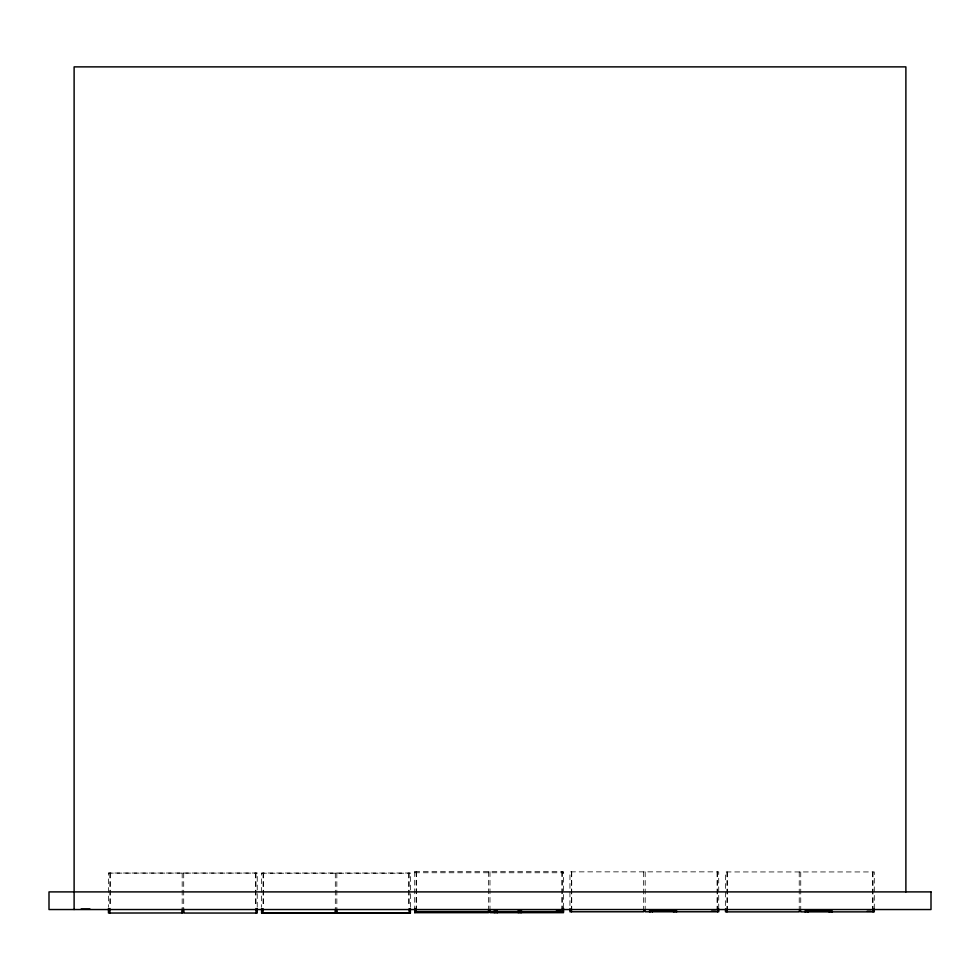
<?xml version="1.0" encoding="UTF-8"?>
<svg xmlns="http://www.w3.org/2000/svg" width="980" height="980" viewBox="0 0 980 980"><rect width="100%" height="100%" fill="white"/><g stroke="black" fill="none" stroke-linecap="round" stroke-linejoin="round"><path stroke-width="0.73" stroke-dasharray="4.9 3.68" d="M414.748 871.673L563.5 871.673L563.512 908.644M414.748 872.751L563.5 872.751M108.474 873.119L257.226 873.119M261.611 873.205L410.363 873.205M874.283 908.913L874.283 871.943L725.519 871.943L725.506 908.913M873.045 871.943L873.045 908.913M872.629 871.943L872.629 910.395M800.746 871.943L800.746 911.008M799.227 871.943L799.227 911.008M727.295 871.943L727.295 910.395M726.964 871.943L726.964 908.913M718.72 908.827L718.72 871.857L569.956 871.857L569.944 908.827M717.483 871.857L717.483 908.827M717.066 871.857L717.066 910.298M645.183 871.857L645.183 910.922M643.664 871.857L643.664 910.922M571.732 871.857L571.732 910.298M571.413 871.857L571.413 908.827M562.275 871.673L562.275 911.204M561.859 871.673L561.859 911.204M489.976 871.673L489.976 910.739M488.457 871.673L488.457 910.739M416.524 871.673L416.524 911.204M416.194 871.673L416.194 911.204M414.736 871.673L414.736 908.644M410.375 907.211L410.375 873.021L261.611 873.021L261.599 907.211M409.138 873.021L409.138 907.211M408.721 873.021L408.721 907.211M336.838 873.021L336.838 910.763M335.319 873.021L335.319 910.579M263.387 873.021L263.387 907.211M263.057 873.021L263.057 907.211M257.238 907.125L257.238 873.021L108.474 873.021L108.462 907.125M256 873.021L256 907.125M255.584 873.021L255.584 907.125M183.701 873.021L183.701 910.677M182.182 873.021L182.182 910.677M110.25 873.021L110.25 907.125M109.919 873.021L109.919 907.125"/><path stroke-width="1.47" d="M81.181 908.999L89.976 908.999M556.322 911.02L560.376 911.02M711.529 911.204L715.584 911.204M867.092 911.29L871.147 911.29M414.748 911.596L488.457 911.596L488.457 910.739L489.976 910.739L489.976 911.596L563.5 911.596M182.182 912.086L183.701 912.086M335.319 912.086L336.838 912.086M182.182 912.172L183.701 912.172M335.319 912.27L336.838 912.27M556.322 912.098L560.376 912.098M414.748 912.674L488.457 912.674L488.457 911.817L489.976 911.817L489.976 912.674L563.5 912.674L563.512 908.24M182.182 912.944L108.474 913.042L108.462 908.509M261.611 912.944L335.319 912.944M336.838 912.944L410.363 912.944M905.888 891.898L905.888 66.873L74.113 66.873L74.113 909.538M874.283 908.913L874.283 911.866L800.746 911.866L800.746 911.008L799.227 911.008L799.227 911.866L725.519 911.866L725.506 908.913M873.045 908.913L873.045 911.866M832.289 911.866L832.289 911.008L805.009 911.008L805.009 911.866M831.359 911.008L831.359 911.866M829.95 911.008L829.95 911.866M828.97 911.008L828.97 911.866M808.01 911.008L808.01 911.866M807.802 911.008L807.802 911.866M805.928 911.008L805.928 911.866M726.964 908.913L726.964 911.866M718.72 908.827L718.72 911.78L645.183 911.78L645.183 910.922L643.664 910.922L643.664 911.78L569.956 911.78L569.944 908.827M717.483 908.827L717.483 911.78M676.727 911.78L676.727 910.922L649.446 910.922L649.446 911.78M675.796 910.922L675.796 911.78M674.387 910.922L674.387 911.78M673.407 910.922L673.407 911.78M652.447 910.922L652.447 911.78M652.239 910.922L652.239 911.78M650.365 910.922L650.365 911.78M571.413 908.827L571.413 911.78M562.275 908.644L562.275 911.596M521.519 910.739L521.519 911.596M521.519 911.817L521.519 912.674M520.588 910.739L520.588 911.596M520.588 911.817L520.588 912.674M519.18 910.739L519.18 911.596M519.18 911.817L519.18 912.674M518.2 910.739L518.2 911.596M518.2 911.817L518.2 912.674M497.228 910.739L497.228 911.596M497.228 911.817L497.228 912.674M497.032 910.739L497.032 911.596M497.032 911.817L497.032 912.674M495.157 910.739L495.157 911.596M495.157 911.817L495.157 912.674M494.226 910.739L494.226 911.596M494.226 911.817L494.226 912.674M416.194 908.644L416.194 911.596M414.736 908.24L414.736 912.674M410.375 908.509L410.375 913.127L336.838 913.127L336.838 909.256M409.138 908.693L409.138 913.127M335.319 909.256L335.319 913.127L261.611 913.127L261.599 908.509M263.057 908.693L263.057 913.127M257.238 908.509L257.238 913.042L183.701 913.042L183.701 909.085M256 908.509L256 912.944M182.182 909.085L182.182 913.042M109.919 908.509L109.919 912.944M931 891.898L49 891.898L49 909.538L931 909.538L931 891.898"/></g></svg>
